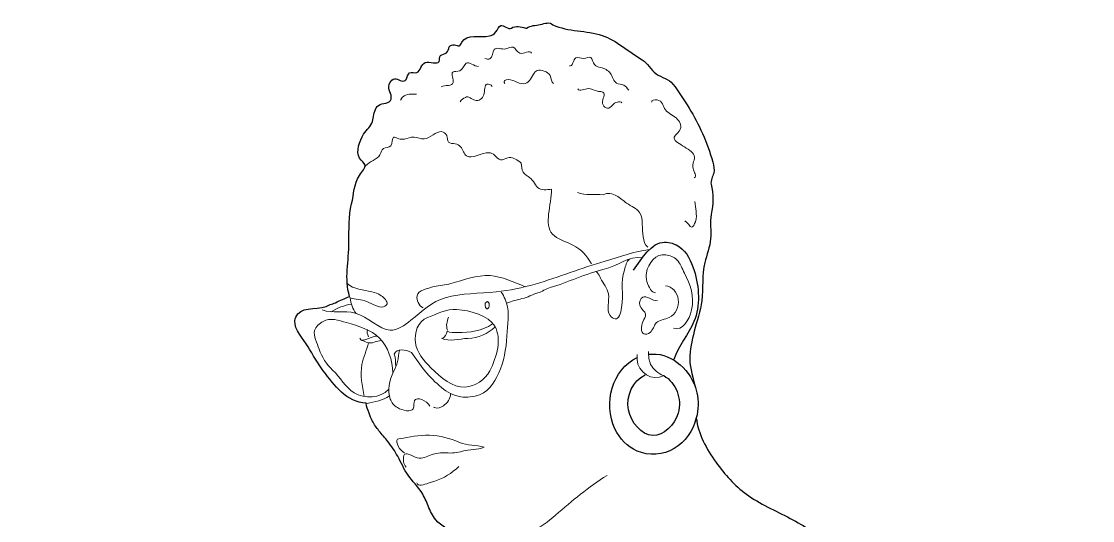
# Model space of a CAD drawing. Header units: feet. Extents: x 89 to 238, y -57 to 31.
# Drawn here: x 137.505 to 139.181, y -37.001 to -36.22 of the extents above; entities that cross this region are included whole.
import ezdxf

# ---------------------------------------------------------------- set-up
doc = ezdxf.new("R2010")
doc.units = ezdxf.units.FT
doc.header["$MEASUREMENT"] = 0
doc.layers.add('inner', color=1, linetype='Continuous')
doc.layers.add('outer', color=3, linetype='Continuous')

msp = doc.modelspace()

# ---------------------------------------------------------------- linework, layer by layer
at = {"layer": 'inner', "lineweight": 9}
for points, knots in [([(138.3028, -36.2702), (138.2999, -36.2644), (138.2834, -36.2776), (138.2755, -36.2562), (138.2602, -36.2673), (138.2421, -36.2564), (138.2415, -36.2815), (138.232, -36.2793), (138.2296, -36.2781)], [0, 0, 0, 0, 5.888668, 10.200922, 13.853552, 19.928626, 24.559825, 27.021924, 27.021924, 27.021924, 27.021924]), ([(138.22, -36.2908), (138.2128, -36.2908), (138.1998, -36.277), (138.194, -36.3008), (138.1735, -36.2961), (138.187, -36.3234), (138.1678, -36.3196), (138.1613, -36.3228)], [0, 0, 0, 0, 6.478267, 11.078393, 14.41264, 19.51512, 26.055345, 26.055345, 26.055345, 26.055345]), ([(138.362, -36.2896), (138.3671, -36.2921), (138.3685, -36.271), (138.3846, -36.2815), (138.3966, -36.2722), (138.4001, -36.2906), (138.4129, -36.2923), (138.4284, -36.2991), (138.4321, -36.3193), (138.4481, -36.318), (138.4522, -36.3248), (138.4551, -36.3277)], [0, 0, 0, 0, 5.14043, 8.859309, 12.578188, 16.004962, 19.431737, 24.812319, 30.192901, 34.050482, 37.716625, 37.716625, 37.716625, 37.716625]), ([(138.2611, -36.3174), (138.2606, -36.3164), (138.2595, -36.3154), (138.2598, -36.3144), (138.2602, -36.3129), (138.2713, -36.3075), (138.2807, -36.318), (138.2901, -36.318), (138.2978, -36.318), (138.3039, -36.3051), (138.312, -36.2937), (138.3358, -36.301), (138.3329, -36.3152), (138.3372, -36.3174)], [0, 0, 0, 0, 1.01602, 1.01602, 1.01602, 2.356281, 10.89351, 10.89351, 10.89351, 17.94983, 21.08603, 27.465496, 31.816092, 31.816092, 31.816092, 31.816092]), ([(138.1909, -36.3458), (138.1926, -36.3425), (138.1964, -36.3412), (138.1994, -36.3391), (138.2039, -36.3362), (138.2146, -36.3488), (138.2319, -36.3376), (138.2276, -36.3147), (138.2396, -36.3192), (138.2411, -36.3222)], [0, 0, 0, 0, 3.304726, 3.304726, 3.304726, 8.192226, 13.669916, 19.101546, 22.150002, 22.150002, 22.150002, 22.150002]), ([(138.0985, -36.3434), (138.0982, -36.3431), (138.1, -36.3386), (138.1059, -36.3343), (138.1111, -36.3343), (138.115, -36.3343), (138.1188, -36.3343), (138.1226, -36.3343)], [0, 0, 0, 0, 0.328364, 5.132149, 5.132149, 5.132149, 8.61582, 8.61582, 8.61582, 8.61582]), ([(138.4442, -36.3476), (138.443, -36.3453), (138.4396, -36.3461), (138.437, -36.3464), (138.4306, -36.3471), (138.4262, -36.3606), (138.409, -36.3484), (138.4228, -36.3292), (138.4028, -36.3306), (138.3924, -36.3213), (138.3778, -36.3309), (138.3753, -36.3258)], [0, 0, 0, 0, 2.372825, 2.372825, 2.372825, 8.148962, 10.457646, 16.061678, 20.141189, 24.220701, 29.390912, 29.390912, 29.390912, 29.390912]), ([(138.4908, -36.3464), (138.4893, -36.3435), (138.5082, -36.3402), (138.5081, -36.362), (138.5243, -36.3667), (138.5294, -36.3718), (138.5339, -36.3762), (138.5419, -36.3884), (138.5189, -36.4029), (138.5384, -36.4141), (138.5644, -36.43), (138.5496, -36.4474), (138.5622, -36.4624), (138.5572, -36.4649)], [0, 0, 0, 0, 2.943112, 9.49541, 16.047707, 16.047707, 16.047707, 21.713576, 26.603656, 33.025212, 39.446769, 46.348601, 51.411269, 51.411269, 51.411269, 51.411269]), ([(138.0432, -36.446), (138.0496, -36.4389), (138.066, -36.4358), (138.0685, -36.4163), (138.0867, -36.4187), (138.0834, -36.3969), (138.0953, -36.4051), (138.1057, -36.4045), (138.119, -36.3984), (138.1397, -36.4099), (138.1562, -36.387), (138.1719, -36.3975), (138.1701, -36.4114), (138.1844, -36.4108), (138.1942, -36.4166), (138.2007, -36.442), (138.2306, -36.4213), (138.2452, -36.4286), (138.2544, -36.4402), (138.2683, -36.4296), (138.2784, -36.4356), (138.2843, -36.4396), (138.2884, -36.442), (138.2852, -36.4549), (138.2971, -36.4622), (138.3064, -36.4696), (138.3129, -36.4856), (138.3266, -36.4837), (138.3341, -36.4825), (138.3341, -36.507), (138.3149, -36.5528), (138.3727, -36.5688), (138.39, -36.5867), (138.3964, -36.5995)], [0, 0, 0, 0, 8.703442, 12.343596, 16.176185, 20.545992, 23.334874, 26.123756, 30.893155, 35.662553, 44.799088, 48.077073, 51.355057, 54.387387, 57.419716, 62.759904, 73.355932, 76.732125, 80.108319, 83.830372, 90.266895, 90.266895, 90.266895, 94.56859, 98.870285, 102.368748, 105.867212, 112.738951, 112.738951, 112.738951, 134.942833, 145.960418, 159.005411, 159.005411, 159.005411, 159.005411]), ([(138.3747, -36.488), (138.3877, -36.4928), (138.4009, -36.4896), (138.4147, -36.4912), (138.4214, -36.4878), (138.4367, -36.4909), (138.4517, -36.5067), (138.4809, -36.5175), (138.4745, -36.5449), (138.4776, -36.5573), (138.4791, -36.5631), (138.4793, -36.5704), (138.4846, -36.5731)], [0, 0, 0, 0, 12.592571, 12.592571, 12.592571, 19.427296, 25.500132, 33.358869, 45.045227, 45.045227, 45.045227, 50.449555, 50.449555, 50.449555, 50.449555]), ([(138.5585, -36.5017), (138.5585, -36.5123), (138.5644, -36.5246), (138.5524, -36.5479), (138.5473, -36.5343), (138.5428, -36.532)], [0, 0, 0, 0, 9.585903, 12.826121, 17.452326, 17.452326, 17.452326, 17.452326]), ([(138.4871, -36.5771), (138.4634, -36.5793), (138.441, -36.5887), (138.418, -36.5952), (138.3812, -36.6056), (138.3257, -36.6284), (138.2421, -36.6467), (138.1937, -36.6449), (138.1678, -36.6522), (138.1469, -36.6581), (138.1214, -36.6831), (138.0767, -36.7152), (138.0306, -36.6642), (137.9914, -36.6774), (137.9749, -36.6713)], [0.39098, 0.39098, 0.39098, 0.39098, 22.078482, 22.078482, 22.078482, 56.918609, 76.023046, 100.503688, 100.503688, 100.503688, 120.219524, 132.263766, 150.495733, 166.514911, 166.514911, 166.514911, 166.514911]), ([(138.4761, -36.5898), (138.4555, -36.5863), (138.4368, -36.6029), (138.4163, -36.6077), (138.3872, -36.6145), (138.3603, -36.6281), (138.3317, -36.6365), (138.325, -36.6385), (138.3192, -36.6427), (138.3126, -36.6447), (138.3042, -36.6472), (138.2964, -36.6517), (138.2878, -36.6537), (138.2797, -36.6556), (138.2715, -36.6576), (138.2638, -36.6609)], [0.211395, 0.211395, 0.211395, 0.211395, 19.377327, 19.377327, 19.377327, 46.486217, 46.486217, 46.486217, 52.775451, 52.775451, 52.775451, 60.775971, 60.775971, 60.775971, 68.369272, 68.369272, 68.369272, 68.369272]), ([(138.4968, -36.6445), (138.4935, -36.6445), (138.4844, -36.6352), (138.4773, -36.6071), (138.4976, -36.583), (138.5127, -36.5851), (138.5191, -36.586), (138.5338, -36.5917), (138.5384, -36.6066), (138.5419, -36.6138), (138.5509, -36.6316), (138.5637, -36.6641), (138.539, -36.7045), (138.5249, -36.6998)], [0, 0, 0, 0, 3.00416, 11.266121, 25.077016, 25.077016, 25.077016, 30.97004, 38.275556, 38.275556, 38.275556, 56.404315, 69.968776, 69.968776, 69.968776, 69.968776]), ([(138.4036, -36.6111), (138.4041, -36.6116), (138.4047, -36.6122), (138.4052, -36.6127), (138.4077, -36.6152), (138.4095, -36.6183), (138.4109, -36.6216), (138.4146, -36.6301), (138.4299, -36.6455), (138.4174, -36.6755), (138.4384, -36.6902), (138.449, -36.6534), (138.4419, -36.6276), (138.448, -36.609), (138.4501, -36.6028), (138.4508, -36.5953), (138.4562, -36.5918)], [0, 0, 0, 0, 0.715754, 0.715754, 0.715754, 3.909013, 3.909013, 3.909013, 12.319407, 22.25319, 25.320881, 32.667457, 50.488836, 50.488836, 50.488836, 56.393094, 56.393094, 56.393094, 56.393094]), ([(138.1331, -36.6681), (138.1266, -36.6649), (138.1159, -36.6416), (138.1398, -36.6378), (138.1505, -36.6348), (138.1589, -36.6324), (138.1679, -36.6326), (138.1764, -36.6302), (138.1966, -36.6245), (138.2367, -36.609), (138.2749, -36.6279), (138.293, -36.635)], [0, 0, 0, 0, 6.632871, 16.718561, 16.718561, 16.718561, 24.679825, 24.679825, 24.679825, 43.792218, 61.40611, 61.40611, 61.40611, 61.40611]), ([(138.0143, -36.63), (138.0246, -36.6391), (138.0455, -36.6407), (138.0673, -36.6471), (138.0806, -36.6609), (138.0662, -36.6709), (138.0447, -36.6546), (138.0275, -36.6551), (138.0189, -36.6524), (138.0186, -36.6516), (138.0184, -36.6508), (138.0181, -36.6501)], [0.413851, 0.413851, 0.413851, 0.413851, 13.050746, 17.860152, 22.669557, 25.378605, 33.578994, 41.779383, 41.779383, 41.779383, 42.527494, 42.527494, 42.527494, 42.527494]), ([(138.4997, -36.6572), (138.4915, -36.6572), (138.4772, -36.643), (138.4679, -36.6657), (138.4859, -36.6775), (138.4739, -36.6903), (138.4735, -36.7121), (138.492, -36.7072), (138.4957, -36.6867), (138.5246, -36.6862), (138.5391, -36.655), (138.523, -36.6338), (138.5124, -36.6338)], [0, 0, 0, 0, 7.408347, 11.985293, 16.903737, 20.975273, 27.056849, 30.558871, 35.809331, 42.559136, 52.580352, 62.245979, 62.245979, 62.245979, 62.245979]), ([(138.2554, -36.6437), (138.2584, -36.6467), (138.2594, -36.651), (138.2613, -36.6547), (138.269, -36.6699), (138.2658, -36.688), (138.2648, -36.705), (138.2637, -36.7248), (138.2613, -36.7448), (138.2541, -36.7633), (138.2473, -36.7803), (138.2339, -36.8056), (138.188, -36.8096), (138.1706, -36.8), (138.1617, -36.7925), (138.1432, -36.777), (138.1278, -36.7581), (138.1151, -36.7377), (138.1057, -36.7332), (138.0917, -36.7309), (138.0878, -36.7406), (138.0904, -36.7462), (138.0895, -36.7528), (138.0902, -36.759)], [0, 0, 0, 0, 3.804323, 3.804323, 3.804323, 19.269794, 19.269794, 19.269794, 37.311511, 37.311511, 37.311511, 53.993804, 62.539823, 73.159782, 73.159782, 73.159782, 95.02116, 95.02116, 95.02116, 104.543405, 104.543405, 104.543405, 110.195758, 110.195758, 110.195758, 110.195758]), ([(138.14, -36.6833), (138.1249, -36.6886), (138.1129, -36.7259), (138.1475, -36.7662), (138.1933, -36.8045), (138.23, -36.7809), (138.2374, -36.7665), (138.2486, -36.7446), (138.2639, -36.6883), (138.208, -36.6722), (138.1853, -36.6705), (138.1695, -36.6693), (138.1549, -36.678), (138.14, -36.6833)], [57.437931, 57.437931, 57.437931, 57.437931, 71.988465, 86.211481, 105.437787, 120.154683, 120.154683, 120.154683, 142.515347, 163.190296, 163.190296, 163.190296, 177.592613, 177.592613, 177.592613, 177.592613]), ([(138.2338, -36.6583), (138.2334, -36.658), (138.233, -36.6587), (138.2326, -36.6588), (138.2279, -36.6596), (138.2331, -36.6788), (138.2391, -36.6612), (138.2338, -36.6583)], [0, 0, 0, 0, 0.408728, 0.408728, 0.408728, 4.788414, 10.284174, 10.284174, 10.284174, 10.284174]), ([(138.0856, -36.7698), (138.0855, -36.75), (138.0714, -36.7084), (138.0319, -36.6963), (138.0134, -36.6911), (138.0013, -36.6876), (137.9873, -36.6825), (137.9768, -36.6895), (137.9706, -36.6923), (137.9566, -36.7053), (137.9672, -36.7229), (137.9705, -36.7325), (137.9748, -36.7449), (137.9818, -36.7565), (137.9915, -36.7653), (138.0036, -36.7764), (138.0205, -36.8114), (138.0663, -36.8098), (138.0794, -36.7954)], [-35.531047, -35.531047, -35.531047, -35.531047, -17.512811, 0, 0, 0, 11.472068, 11.472068, 11.472068, 17.627392, 26.814486, 26.814486, 26.814486, 38.759485, 38.759485, 38.759485, 53.637913, 71.37997, 71.37997, 71.37997, 71.37997]), ([(138.162, -36.7155), (138.1745, -36.7217), (138.1894, -36.7161), (138.2033, -36.7158), (138.219, -36.7155), (138.2345, -36.7088), (138.2457, -36.6979)], [0, 0, 0, 0, 12.699327, 12.699327, 12.699327, 26.964463, 26.964463, 26.964463, 26.964463]), ([(138.1634, -36.7158), (138.1674, -36.7136), (138.1693, -36.709), (138.1706, -36.7047), (138.1756, -36.707), (138.1814, -36.7069), (138.1869, -36.7068), (138.206, -36.7065), (138.2262, -36.7046), (138.2415, -36.6931)], [-4.120533, -4.120533, -4.120533, -4.120533, 0, 0, 0, 5.023673, 5.023673, 5.023673, 22.363405, 22.363405, 22.363405, 22.363405]), ([(138.0369, -36.7191), (138.0368, -36.7189), (138.0384, -36.7187), (138.0505, -36.7273), (138.0602, -36.7192), (138.0678, -36.7191)], [0, 0, 0, 0, 0.188947, 3.102059, 9.991924, 9.991924, 9.991924, 9.991924]), ([(138.0477, -36.7228), (138.0448, -36.7343), (138.032, -36.761), (138.0378, -36.7901), (138.0409, -36.8065)], [0, 0, 0, 0, 10.773825, 25.974687, 25.974687, 25.974687, 25.974687]), ([(138.0959, -36.7348), (138.0944, -36.7461), (138.0927, -36.7577), (138.0869, -36.7675), (138.0797, -36.7803), (138.076, -36.806), (138.0916, -36.8265), (138.1215, -36.8335), (138.1155, -36.8032), (138.1392, -36.8125), (138.1437, -36.8219)], [0, 0, 0, 0, 10.354261, 10.354261, 10.354261, 23.693831, 29.523107, 37.557747, 41.921483, 51.422197, 51.422197, 51.422197, 51.422197]), ([(138.4682, -36.7412), (138.4682, -36.7406), (138.4682, -36.7446), (138.4682, -36.7468), (138.4682, -36.7488), (138.4682, -36.7685), (138.4926, -36.7842), (138.5095, -36.774), (138.501, -36.7706), (138.4868, -36.7598), (138.4859, -36.7431), (138.4859, -36.7361)], [0, 0, 0, 0, 0.52385, 2.33884, 2.33884, 2.33884, 20.276414, 20.276414, 20.276414, 28.57816, 34.859964, 34.859964, 34.859964, 34.859964]), ([(138.0438, -36.8172), (138.0443, -36.8172), (138.0449, -36.8172), (138.0454, -36.8173), (138.0576, -36.8152), (138.0701, -36.8127), (138.0803, -36.8057)], [41.43805, 41.43805, 41.43805, 41.43805, 41.92853, 41.92853, 41.92853, 53.154299, 53.154299, 53.154299, 53.154299]), ([(138.1502, -36.8232), (138.1497, -36.8235), (138.1558, -36.826), (138.1674, -36.8211), (138.1762, -36.81), (138.1758, -36.8026)], [0, 0, 0, 0, 0.476598, 4.964472, 11.688023, 11.688023, 11.688023, 11.688023]), ([(138.2288, -36.8859), (138.2163, -36.8815), (138.202, -36.8838), (138.1898, -36.8785), (138.175, -36.8719), (138.1448, -36.8633), (138.1083, -36.8707), (138.0875, -36.8737), (138.0964, -36.892), (138.1041, -36.8947)], [0, 0, 0, 0, 12.05463, 12.05463, 12.05463, 26.856778, 41.003581, 42.682435, 50.114447, 50.114447, 50.114447, 50.114447]), ([(138.1064, -36.9171), (138.1024, -36.9121), (138.1013, -36.9052), (138.1029, -36.899), (138.105, -36.8917), (138.1261, -36.9085), (138.1387, -36.9007), (138.1459, -36.8979), (138.1532, -36.8951), (138.1613, -36.8945), (138.1692, -36.8948), (138.1778, -36.8952), (138.1867, -36.8949), (138.1949, -36.8922), (138.2058, -36.8886), (138.2182, -36.8906), (138.2285, -36.8857)], [-5.792078, -5.792078, -5.792078, -5.792078, 0, 0, 0, 6.953013, 13.906026, 13.906026, 13.906026, 21.081086, 21.081086, 21.081086, 28.959936, 28.959936, 28.959936, 39.365853, 39.365853, 39.365853, 39.365853]), ([(138.1234, -36.9416), (138.1242, -36.9481), (138.1349, -36.9441), (138.1412, -36.9423), (138.1551, -36.9381), (138.169, -36.9329), (138.18, -36.9234), (138.1829, -36.9209), (138.1866, -36.9191), (138.189, -36.9161)], [0, 0, 0, 0, 6.0128, 6.0128, 6.0128, 19.184809, 19.184809, 19.184809, 22.714635, 22.714635, 22.714635, 22.714635]), ([(138.2415, -37.0247), (138.2503, -37.0252), (138.2592, -37.0243), (138.2677, -37.0221), (138.2792, -37.0191), (138.308, -37.0199), (138.3549, -36.9792), (138.3921, -36.9479), (138.4209, -36.93)], [0.285894, 0.285894, 0.285894, 0.285894, 8.293729, 8.293729, 8.293729, 19.08703, 32.765815, 63.577688, 63.577688, 63.577688, 63.577688])]:
    msp.add_open_spline(points, degree=3, knots=knots, dxfattribs=at)
at = {"layer": 'inner'}
for points, knots in [([(138.4625, -36.609), (138.4756, -36.5905), (138.4954, -36.5569), (138.5424, -36.5733), (138.5647, -36.621), (138.5681, -36.6883), (138.5324, -36.7274), (138.5252, -36.7488)], [0, 0, 0, 0, 20.583607, 28.203214, 41.425596, 66.156184, 86.683722, 86.683722, 86.683722, 86.683722]), ([(138.5606, -36.8399), (138.5554, -36.86), (138.5311, -36.8961), (138.4681, -36.9013), (138.4086, -36.8387), (138.4292, -36.7637), (138.4682, -36.7458)], [43.838122, 43.838122, 43.838122, 43.838122, 62.355142, 80.865743, 95.961136, 134.959996, 134.959996, 134.959996, 134.959996]), ([(138.5095, -36.774), (138.5288, -36.7848), (138.547, -36.8325), (138.4911, -36.8852), (138.4404, -36.8272), (138.4611, -36.782), (138.4803, -36.773)], [0, 0, 0, 0, 20.098992, 37.537283, 55.524645, 74.829354, 74.829354, 74.829354, 74.829354])]:
    msp.add_open_spline(points, degree=3, knots=knots, dxfattribs=at)
at = {"layer": 'inner', "lineweight": 9}
for points in [[(138.0189, -36.6524), (138.0199, -36.6612), (138.0228, -36.6701), (138.0285, -36.6767)], [(137.9893, -36.6741), (137.999, -36.6683), (138.0098, -36.664), (138.021, -36.6623)], [(138.1727, -36.6826), (138.1706, -36.6892), (138.1685, -36.6964), (138.1712, -36.7028)], [(138.046, -36.7017), (138.0446, -36.7054), (138.0462, -36.7097), (138.0479, -36.7133)], [(138.0612, -36.7122), (138.0563, -36.7119), (138.0504, -36.7161), (138.0345, -36.7203), (138.0339, -36.7154)]]:
    msp.add_open_spline(points, degree=3, dxfattribs=at)
at = {"layer": 'inner'}
msp.add_open_spline([(138.486, -36.7407), (138.5183, -36.7364), (138.5486, -36.7613), (138.5592, -36.7928)], degree=3, dxfattribs=at)
at = {"layer": 'outer'}
msp.add_open_spline([(137.6451, -38.2318), (137.6296, -38.2396), (137.617, -38.2518), (137.6032, -38.2622), (137.5958, -38.2677), (137.5859, -38.2696), (137.5794, -38.2761), (137.5593, -38.2962), (137.5171, -38.3503), (137.4745, -38.4046), (137.4479, -38.4355), (137.4271, -38.4598), (137.4179, -38.4926), (137.3954, -38.5152), (137.3263, -38.5843), (137.2721, -38.6664), (137.2179, -38.7477), (137.2043, -38.7681), (137.1927, -38.7898), (137.1818, -38.8117), (137.175, -38.8253), (137.1658, -38.838), (137.1629, -38.8528), (137.1592, -38.871), (137.1375, -38.9081), (137.1531, -38.9507), (137.1686, -38.9662), (137.1708, -38.9684), (137.1724, -38.9711), (137.1748, -38.9731), (137.1775, -38.9948), (137.1774, -39.0168), (137.1769, -39.0388), (137.1768, -39.048), (137.1824, -39.0566), (137.1822, -39.0658), (137.182, -39.0756), (137.1873, -39.0848), (137.1879, -39.0945), (137.189, -39.1138), (137.1968, -39.1322), (137.1973, -39.1514), (137.1978, -39.1697), (137.2003, -39.1882), (137.2085, -39.2045), (137.2207, -39.2286), (137.2267, -39.2555), (137.2389, -39.2796), (137.2424, -39.2865), (137.243, -39.2947), (137.2466, -39.3016), (137.2638, -39.3358), (137.2777, -39.3716), (137.2934, -39.4065), (137.3056, -39.4337), (137.326, -39.4563), (137.343, -39.4808), (137.3639, -39.511), (137.3867, -39.5399), (137.4099, -39.5684), (137.4054, -39.6), (137.398, -39.6452), (137.3859, -39.7116), (137.3845, -39.7213), (137.3798, -39.7304), (137.3783, -39.7402), (137.3756, -39.7574), (137.3701, -39.7741), (137.3663, -39.7911), (137.3583, -39.828), (137.3433, -39.8827), (137.3138, -39.9534), (137.2847, -39.9801), (137.2755, -39.997), (137.2632, -40.0199), (137.2324, -40.0622), (137.1927, -40.1664), (137.1534, -40.242), (137.127, -40.2951), (137.1236, -40.302), (137.1225, -40.3102), (137.1175, -40.3161), (137.1085, -40.3267), (137.1033, -40.3407), (137.0921, -40.3488), (137.0854, -40.3538), (137.0671, -40.3628), (137.0407, -40.3998), (137.0127, -40.4227), (136.9932, -40.4369), (136.9814, -40.4456), (136.9625, -40.4619), (136.9356, -40.4868), (136.9439, -40.5137), (136.9569, -40.5173), (136.9634, -40.5188), (137.0722, -40.5188), (137.1811, -40.5188), (137.2899, -40.5188), (137.3017, -40.5173), (137.3133, -40.5147), (137.3249, -40.5119), (137.3388, -40.5084), (137.3524, -40.5034), (137.3651, -40.4966), (137.3689, -40.4946), (137.3711, -40.4769), (137.373, -40.4731), (137.3793, -40.4604), (137.3904, -40.4506), (137.3967, -40.438), (137.4151, -40.4012), (137.4383, -40.3669), (137.4662, -40.3367), (137.4627, -40.3974), (137.4591, -40.4581), (137.4556, -40.5188), (137.4689, -40.5188), (137.4822, -40.5188), (137.4954, -40.5188), (137.5076, -40.3853), (137.5179, -40.347), (137.5226, -40.3244), (137.5289, -40.3037), (137.5426, -40.2756), (137.5643, -40.2488), (137.5818, -40.2295), (137.5972, -40.2052), (137.6048, -40.1835), (137.608, -40.1567), (137.6057, -40.1357), (137.5985, -40.1108), (137.591, -40.0931), (137.583, -40.078), (137.5745, -40.0639), (137.5671, -40.0512), (137.5644, -40.0385), (137.5645, -40.0379), (137.5646, -40.0373), (137.5647, -40.0366), (137.5667, -40.0249), (137.5728, -40.0143), (137.5771, -40.0032), (137.5946, -39.958), (137.6175, -39.9149), (137.6436, -39.874), (137.6562, -39.889), (137.6635, -39.9078), (137.6757, -39.923), (137.6979, -39.9508), (137.7283, -39.9973), (137.7708, -40.0627), (137.7587, -40.1046), (137.7619, -40.1234), (137.766, -40.1488), (137.7699, -40.1744), (137.7657, -40.1998), (137.7643, -40.2081), (137.7591, -40.2152), (137.756, -40.2231), (137.744, -40.2532), (137.7379, -40.2933), (137.7201, -40.3594), (137.6777, -40.4107), (137.6428, -40.4644), (137.6639, -40.5129), (137.6783, -40.5188), (137.7606, -40.5188), (137.843, -40.5188), (137.9254, -40.5188), (137.9273, -40.5184), (137.9358, -40.5164), (137.9528, -40.5097), (137.9667, -40.455), (137.9647, -40.3871), (137.967, -40.3436), (137.9787, -40.3274), (137.9846, -40.3712), (137.9856, -40.4519), (137.9858, -40.5188), (138.0005, -40.5188), (138.0153, -40.5188), (138.0301, -40.5188), (138.0299, -40.4798), (138.0272, -40.3859), (138.0229, -40.3248), (138.0278, -40.2539), (138.0425, -40.2034), (138.0513, -40.1886), (138.0852, -40.1511), (138.0888, -40.0637), (138.0316, -40.002), (138.0092, -39.9575), (137.9905, -39.9363), (137.9754, -39.9388), (137.967, -39.9392), (137.9635, -39.9291), (137.9609, -39.9186), (137.9554, -39.9095), (137.9469, -39.8954), (137.9415, -39.8797), (137.9341, -39.865), (137.9165, -39.8298), (137.9023, -39.7931), (137.8877, -39.7566), (137.8795, -39.7362), (137.8695, -39.6931), (137.8445, -39.6552), (137.8402, -39.6337), (137.8388, -39.6268), (137.835, -39.6208), (137.8319, -39.6145), (137.8544, -39.5704), (137.9254, -39.4907), (137.9621, -39.3914), (137.9784, -39.3387), (137.9867, -39.312), (137.9866, -39.2704), (137.9812, -39.2236), (137.9692, -39.2097), (137.9619, -39.1998), (137.9858, -39.1979), (138.0079, -39.1873), (138.0301, -39.1784), (138.0412, -39.1739), (138.0638, -39.1677), (138.1057, -39.1901), (138.1418, -39.1578), (138.1768, -39.1718), (138.1931, -39.1713), (138.1977, -39.1708), (138.4029, -39.1656), (138.608, -39.1604), (138.8132, -39.1553), (139.061, -39.0081), (139.1271, -38.7726), (139.1608, -38.6834), (139.1643, -38.6597), (139.1712, -38.6459), (139.1716, -38.6299), (139.1758, -38.6151), (139.1781, -38.5519), (139.182, -38.5167), (139.1376, -38.4241), (139.1286, -38.3883), (139.1251, -38.3742), (139.1169, -38.3616), (139.1134, -38.3475), (139.1055, -38.3161), (139.0947, -38.2613), (139.0622, -38.216), (139.0522, -38.1959), (139.0396, -38.1706), (139.0258, -38.1458), (139.0089, -38.1232), (138.9996, -38.111), (138.9934, -38.0967), (138.9842, -38.013), (138.9847, -38.0116), (138.9851, -38.0102), (138.9853, -38.0087), (138.9856, -38.0082), (138.9863, -38.0073), (138.9869, -38.0064), (138.9872, -38.0059), (138.992, -37.9975), (138.9928, -37.9873), (138.9984, -37.9795), (139.0125, -37.9603), (139.0242, -37.9394), (139.0336, -37.9175), (139.0407, -37.9009), (139.0571, -37.8684), (139.0587, -37.8315), (139.0642, -37.8143), (139.0676, -37.8035), (139.0678, -37.7918), (139.0706, -37.7808), (139.0752, -37.7629), (139.0779, -37.7446), (139.0824, -37.7267), (139.0836, -37.7221), (139.0827, -37.7172), (139.0832, -37.7124), (139.0872, -37.6799), (139.1027, -37.6162), (139.103, -37.5177), (139.0977, -37.4327), (139.0852, -37.3554), (139.0502, -37.2546), (138.9866, -37.157), (138.8969, -37.0954), (138.8296, -37.0716), (138.7924, -37.0436), (138.7669, -37.0398), (138.7501, -37.0216), (138.7076, -36.9949), (138.6379, -36.9653), (138.5879, -36.9095), (138.5634, -36.8653), (138.5606, -36.8399), (138.5639, -36.8271), (138.5644, -36.8107), (138.5601, -36.7954), (138.5592, -36.7928), (138.5557, -36.778), (138.5459, -36.7492), (138.5538, -36.719), (138.5573, -36.7047), (138.5613, -36.6888), (138.5743, -36.6541), (138.5688, -36.6168), (138.5737, -36.5974), (138.5768, -36.585), (138.5869, -36.5607), (138.5813, -36.5346), (138.5838, -36.522), (138.5869, -36.5064), (138.5876, -36.4901), (138.5838, -36.4746), (138.5824, -36.4689), (138.5904, -36.4575), (138.5843, -36.4305), (138.5663, -36.3818), (138.5419, -36.3425), (138.5239, -36.3183), (138.5177, -36.3101), (138.4943, -36.3064), (138.4846, -36.2856), (138.4757, -36.2802), (138.4546, -36.2676), (138.4156, -36.2309), (138.36, -36.237), (138.3363, -36.2256), (138.3308, -36.2204), (138.3168, -36.2268), (138.3014, -36.2266), (138.2951, -36.2308), (138.2947, -36.231), (138.2942, -36.2309), (138.2937, -36.2308), (138.2862, -36.2289), (138.2776, -36.2264), (138.2712, -36.2308), (138.2662, -36.2339), (138.2538, -36.2198), (138.2481, -36.2388), (138.228, -36.2479), (138.1975, -36.2384), (138.1909, -36.2605), (138.181, -36.2554), (138.1727, -36.2587), (138.1722, -36.2717), (138.1575, -36.2713), (138.1608, -36.2912), (138.1373, -36.2794), (138.1295, -36.2919), (138.125, -36.3034), (138.1094, -36.297), (138.1082, -36.3122), (138.0997, -36.3149), (138.0864, -36.3053), (138.0756, -36.3226), (138.0843, -36.3354), (138.0827, -36.3481), (138.0675, -36.3482), (138.0557, -36.3568), (138.0557, -36.3821), (138.0385, -36.3926), (138.0249, -36.4322), (138.0481, -36.4446), (138.0237, -36.4686), (138.0251, -36.4903), (138.0213, -36.5053), (138.0164, -36.525), (138.0171, -36.5456), (138.0171, -36.5659), (138.0171, -36.5943), (138.0094, -36.6233), (138.0181, -36.6501), (138.0109, -36.6536), (138.0031, -36.656), (137.9962, -36.66), (137.9935, -36.6616), (137.9902, -36.6615), (137.9876, -36.663), (137.972, -36.6722), (137.9415, -36.6635), (137.9271, -36.6985), (137.9456, -36.7159), (137.9533, -36.7291), (137.9681, -36.7545), (137.9841, -36.7797), (138.0055, -36.7999), (138.0158, -36.8097), (138.0296, -36.8159), (138.0438, -36.8172), (138.0436, -36.8226), (138.0471, -36.8273), (138.0486, -36.8325), (138.0499, -36.8368), (138.0538, -36.8467), (138.0645, -36.8613), (138.0797, -36.8781), (138.0952, -36.9014), (138.1078, -36.9312), (138.1308, -36.9525), (138.1411, -36.978), (138.1535, -37.0063), (138.179, -37.0174), (138.1953, -37.0252), (138.1989, -37.0266), (138.1642, -37.0362), (138.1272, -37.0354), (138.0912, -37.0326), (138.0833, -37.032), (138.0695, -37.0439), (138.0328, -37.0376), (138.001, -37.0616), (137.9622, -37.0631), (137.9357, -37.0773), (137.9116, -37.0945), (137.8974, -37.1096), (137.8903, -37.117), (137.8847, -37.1229), (137.8636, -37.1193), (137.8562, -37.1531), (137.8333, -37.1564), (137.8236, -37.1667), (137.8122, -37.1788), (137.7904, -37.1954), (137.7748, -37.2168), (137.7671, -37.2242), (137.7535, -37.2373), (137.733, -37.2536), (137.717, -37.2836), (137.6924, -37.2905), (137.6892, -37.3199), (137.6675, -37.3254), (137.6598, -37.3336), (137.6488, -37.3452), (137.6372, -37.3561), (137.6257, -37.3671), (137.5998, -37.3918), (137.5647, -37.4166), (137.5299, -37.4499), (137.5198, -37.4596), (137.5161, -37.4673), (137.4809, -37.4848), (137.4196, -37.535), (137.3673, -37.5923), (137.3475, -37.6254), (137.3367, -37.6433), (137.2949, -37.6513), (137.2743, -37.6827), (137.2632, -37.6938), (137.2404, -37.7166), (137.2313, -37.7532), (137.2026, -37.7676), (137.1289, -37.8194), (137.0947, -37.8382), (137.0334, -37.866), (136.985, -37.8911), (136.9568, -37.918), (136.9465, -37.9275), (136.9406, -37.9302), (136.9465, -37.9398), (136.9435, -37.9411), (136.932, -37.9447), (136.928, -37.9462), (136.8149, -37.9785), (136.7933, -37.9894), (136.7692, -37.9755), (136.7341, -37.9875), (136.6847, -37.9543), (136.6356, -37.9558), (136.549, -37.9418), (136.5228, -37.9511), (136.5178, -37.9536), (136.5122, -37.9554), (136.4879, -37.9635), (136.4713, -37.8738), (136.4546, -37.7841), (136.438, -37.6945), (136.4296, -37.6902), (136.4182, -37.693), (136.4124, -37.6999), (136.4281, -37.7902), (136.4438, -37.8805), (136.4594, -37.9708), (136.4459, -37.9752), (136.4247, -37.9922), (136.3809, -38.0231), (136.3796, -38.0417), (136.4041, -38.0954), (136.4629, -38.1357), (136.4783, -38.1423), (136.4845, -38.1492), (136.4888, -38.1528), (136.4937, -38.1419), (136.4939, -38.1428), (136.4941, -38.1437), (136.4942, -38.1447), (136.5005, -38.1504), (136.5069, -38.1562), (136.5132, -38.1619), (136.4879, -38.1619), (136.4627, -38.1619), (136.4374, -38.1619), (136.4374, -38.1885), (136.4374, -38.215), (136.4374, -38.2415), (136.6989, -38.2415), (136.9605, -38.2415), (137.222, -38.2415), (137.3743, -38.2322), (137.5266, -38.2229), (137.6789, -38.2136), (137.6671, -38.2197), (137.6563, -38.2262), (137.6451, -38.2318)], degree=3, knots=[-3632.861052, -3632.861052, -3632.861052, -3632.861052, -3617.150244, -3617.150244, -3617.150244, -3608.751234, -3608.751234, -3608.751234, -3582.997046, -3545.929271, -3545.929271, -3545.929271, -3516.875548, -3516.875548, -3516.875548, -3428.093735, -3428.093735, -3428.093735, -3405.79318, -3405.79318, -3405.79318, -3392.033179, -3392.033179, -3392.033179, -3375.146743, -3355.191793, -3355.191793, -3355.191793, -3352.376656, -3352.376656, -3352.376656, -3332.440778, -3332.440778, -3332.440778, -3324.057676, -3324.057676, -3324.057676, -3315.160132, -3315.160132, -3315.160132, -3297.647644, -3297.647644, -3297.647644, -3281.091963, -3281.091963, -3281.091963, -3256.518392, -3256.518392, -3256.518392, -3249.433301, -3249.433301, -3249.433301, -3214.617562, -3214.617562, -3214.617562, -3187.512839, -3187.512839, -3187.512839, -3154.089684, -3154.089684, -3154.089684, -3148.211418, -3148.211418, -3148.211418, -3139.230193, -3139.230193, -3139.230193, -3123.373827, -3123.373827, -3123.373827, -3089.049123, -3071.767442, -3054.262918, -3054.262918, -3054.262918, -3030.66694, -3007.10526, -2953.224583, -2953.224583, -2953.224583, -2946.195669, -2946.195669, -2946.195669, -2933.585965, -2933.585965, -2933.585965, -2926.024096, -2915.127945, -2893.210962, -2893.210962, -2893.210962, -2879.851215, -2869.345613, -2863.223219, -2857.403459, -2857.403459, -2857.403459, -2758.455594, -2758.455594, -2758.455594, -2747.663326, -2747.663326, -2747.663326, -2734.580852, -2734.580852, -2734.580852, -2730.691215, -2730.691215, -2730.691215, -2717.842495, -2717.842495, -2717.842495, -2680.47581, -2680.47581, -2680.47581, -2625.206611, -2625.206611, -2625.206611, -2613.148867, -2613.148867, -2613.148867, -2602.82103, -2591.874511, -2580.927992, -2569.981474, -2559.034955, -2548.088437, -2537.141918, -2526.1954, -2515.248881, -2504.302363, -2493.355844, -2482.409326, -2471.462807, -2460.516289, -2449.56977, -2449.56977, -2449.56977, -2448.97789, -2448.97789, -2448.97789, -2438.155599, -2438.155599, -2438.155599, -2394.081182, -2394.081182, -2394.081182, -2376.307148, -2376.307148, -2376.307148, -2343.935298, -2325.135585, -2307.83102, -2307.83102, -2307.83102, -2284.3735, -2284.3735, -2284.3735, -2276.71678, -2276.71678, -2276.71678, -2247.168871, -2233.603694, -2219.130107, -2193.229971, -2185.704871, -2185.704871, -2185.704871, -2110.818024, -2110.818024, -2110.818024, -2109.0791, -2103.243496, -2096.295536, -2077.599271, -2059.4587, -2059.4587, -2059.4587, -2001.241339, -2001.241339, -2001.241339, -1987.789788, -1987.789788, -1987.789788, -1957.166583, -1923.958317, -1890.988088, -1890.988088, -1890.988088, -1875.32254, -1847.147694, -1816.19224, -1804.663932, -1799.846973, -1792.218461, -1792.218461, -1792.218461, -1782.524894, -1782.524894, -1782.524894, -1767.560838, -1767.560838, -1767.560838, -1731.814037, -1731.814037, -1731.814037, -1711.814099, -1691.814161, -1691.814161, -1691.814161, -1685.461909, -1685.461909, -1685.461909, -1640.418523, -1590.23416, -1590.23416, -1590.23416, -1564.850418, -1552.667278, -1548.476542, -1548.476542, -1548.476542, -1526.744338, -1526.744338, -1526.744338, -1515.780056, -1505.280934, -1489.041841, -1478.383708, -1474.159378, -1474.159378, -1474.159378, -1217.601288, -1217.601288, -1217.601288, -1172.511528, -1130.400562, -1130.400562, -1130.400562, -1116.401942, -1116.401942, -1116.401942, -1056.682162, -1023.139593, -1023.139593, -1023.139593, -1009.918976, -1009.918976, -1009.918976, -980.425493, -960.018352, -960.018352, -960.018352, -934.346503, -934.346503, -934.346503, -920.419455, -920.419455, -920.419455, -919.052212, -919.052212, -919.052212, -918.533023, -918.013005, -918.013005, -918.013005, -909.305719, -909.305719, -909.305719, -887.649831, -887.649831, -887.649831, -871.273697, -854.897563, -854.897563, -854.897563, -844.530264, -844.530264, -844.530264, -827.755465, -827.755465, -827.755465, -823.411546, -823.411546, -823.411546, -793.669454, -764.082777, -734.413992, -715.695618, -693.606122, -636.26979, -613.640818, -594.725552, -571.677866, -571.677866, -571.677866, -549.336973, -525.597082, -504.622094, -481.341751, -481.341751, -481.341751, -469.555852, -467.144125, -467.144125, -467.144125, -453.358012, -439.94216, -439.94216, -439.94216, -425.017921, -406.905327, -406.905327, -406.905327, -395.292902, -383.680478, -383.680478, -383.680478, -369.191733, -369.191733, -369.191733, -363.852909, -358.514085, -344.037549, -316.673995, -316.673995, -316.673995, -307.249024, -297.824053, -297.824053, -297.824053, -275.428022, -251.458635, -251.458635, -251.458635, -244.622166, -237.785698, -237.785698, -237.785698, -237.341198, -237.341198, -237.341198, -230.262024, -230.262024, -230.262024, -224.892381, -221.043335, -217.194289, -203.40706, -201.033373, -198.659686, -195.703939, -192.748192, -189.782985, -186.817778, -179.902448, -176.661078, -173.419707, -169.919327, -166.418947, -163.844387, -161.269828, -154.877948, -151.239325, -147.600701, -144.189692, -140.778683, -133.934615, -125.227485, -114.704295, -109.894861, -104.010819, -90.033435, -90.033435, -90.033435, -71.548509, -71.548509, -71.548509, -45.800721, -45.800721, -45.800721, -38.486642, -38.486642, -38.486642, -35.724012, -35.724012, -35.724012, -19.311405, -15.431446, -1.527747, -1.527747, -1.527747, 25.222611, 25.222611, 25.222611, 38.164823, 38.164823, 38.164823, 43.078118, 43.078118, 43.078118, 47.122595, 52.714973, 59.348687, 67.758629, 78.013114, 88.445434, 95.464617, 102.935339, 115.625344, 119.161945, 119.161945, 119.161945, 151.934341, 151.934341, 151.934341, 159.209041, 166.483741, 183.815788, 192.474994, 201.134201, 210.438453, 219.742705, 219.742705, 219.742705, 227.152007, 233.189316, 246.007769, 246.007769, 246.007769, 261.128042, 270.80009, 270.80009, 270.80009, 287.956618, 294.39312, 300.829621, 307.973373, 318.259744, 318.259744, 318.259744, 332.729578, 332.729578, 332.729578, 365.271408, 370.894635, 378.657965, 378.657965, 378.657965, 414.419344, 449.44164, 449.44164, 449.44164, 468.465986, 482.735532, 482.735532, 482.735532, 511.975823, 511.975823, 511.975823, 526.200461, 540.425099, 554.649737, 568.874375, 583.099014, 597.323652, 611.54829, 625.772928, 631.240753, 631.240753, 631.240753, 634.95167, 644.912203, 650.30052, 656.562066, 671.69751, 689.805237, 689.805237, 689.805237, 693.274423, 693.274423, 693.274423, 759.526281, 759.526281, 759.526281, 766.959452, 766.959452, 766.959452, 835.600991, 835.600991, 835.600991, 844.975713, 852.429182, 857.184644, 891.064454, 891.064454, 891.064454, 897.668858, 904.273262, 904.273262, 904.273262, 905.144739, 905.144739, 905.144739, 912.911485, 912.911485, 912.911485, 915.618887, 915.618887, 915.618887, 939.722481, 939.722481, 939.722481, 1177.452405, 1177.452405, 1177.452405, 1316.175918, 1316.175918, 1316.175918, 1327.6, 1327.6, 1327.6, 1327.6], dxfattribs=at)

doc.saveas('drawing.dxf')
